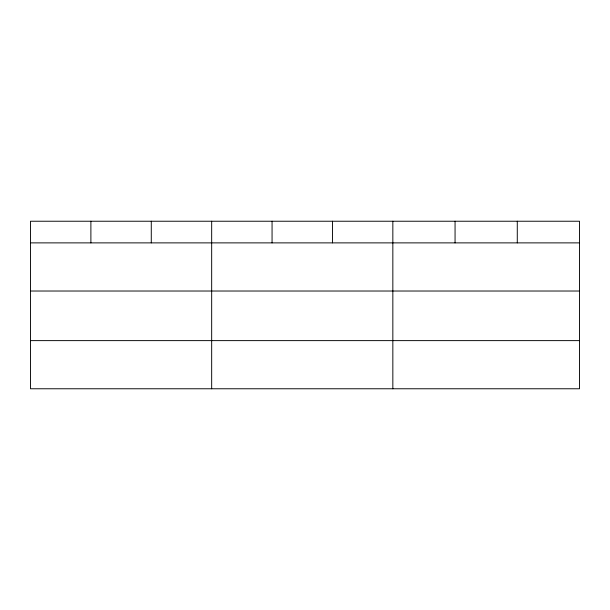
<?xml version="1.0" encoding="UTF-8"?>
<svg xmlns="http://www.w3.org/2000/svg" width="610" height="610" viewBox="0 0 610 610"><rect width="100%" height="100%" fill="white"/><g stroke="black" fill="none" stroke-linecap="round" stroke-linejoin="round"><path stroke-width="0.91" d="M579.5 291.023L579.5 221.232L30.5 221.232L30.5 388.768L579.5 388.768L579.5 291.023L30.5 291.023M30.5 242.879L579.5 242.879M30.5 340.624L579.5 340.624M517.28 221.232L517.28 242.879M455.06 221.232L455.06 242.879M392.84 221.232L392.84 388.768M332.45 221.232L332.45 242.879M272.06 221.232L272.06 242.879M211.67 221.232L211.67 388.768M151.28 221.232L151.28 242.879M90.89 221.232L90.89 242.879"/></g></svg>
